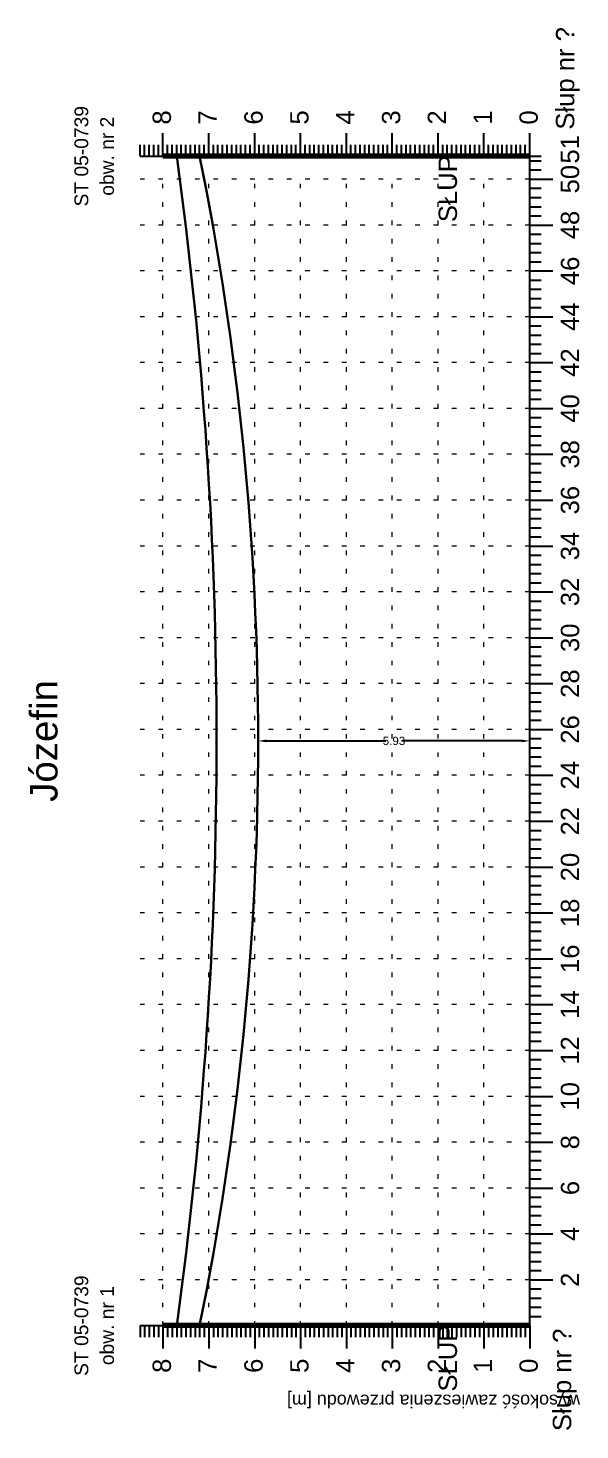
# Model space of a CAD drawing. Header units: inches. Extents: x -863 to 1426, y 1206 to 1480.
# Drawn here: x -476.28 to -464.24, y 1328.75 to 1359.32 of the extents above; entities that cross this region are included whole.
import ezdxf
from ezdxf.enums import TextEntityAlignment as Align

# ---------------------------------------------------------------- set-up
doc = ezdxf.new("R2010")
doc.units = ezdxf.units.IN
doc.header["$MEASUREMENT"] = 0
doc.linetypes.add('ACAD_ISO07W100', pattern=[3, 0, -3])
doc.layers.add('ramka', color=7, linetype='Continuous', plot=False)
doc.styles.get("Standard").update_dxf_attribs({"font": 'arial.ttf'})
doc.dimstyles.get("Standard").update_dxf_attribs({"dimtxt": 0.25, "dimasz": 0.18, "dimexe": 0.18, "dimexo": 0.0625, "dimgap": -0.09, "dimtad": 0, "dimtih": 1, "dimtoh": 1, "dimzin": 0, "dimdsep": 46, "dimtxsty": 'Standard', "dimcen": 0.09, "dimadec": 0, "dimazin": 0, "dimtfac": 1, "dimtofl": 0, "dimtmove": 0, "dimatfit": 3, "dimfxl": 1, "dimtolj": 1, "dimtzin": 0, "dimarcsym": 0})

# ---------------------------------------------------------------- blocks, each defined once
blk = doc.blocks.new('*D5')
at = {"color": 0, "lineweight": -2}
for p, q in [((-471.259, 1343.828), (-471.259, 1343.953)), ((-465.334, 1343.678), (-465.334, 1343.953)), ((-471.079, 1343.773), (-468.477, 1343.773)), ((-465.514, 1343.773), (-468.117, 1343.773))]:
    blk.add_line(p, q, dxfattribs=at)
at = {"color": 0}
for points in [[(-471.079, 1343.803), (-471.079, 1343.743), (-471.259, 1343.773)], [(-465.514, 1343.803), (-465.514, 1343.743), (-465.334, 1343.773)]]:
    blk.add_solid(points, dxfattribs=at)
at = {"layer": 'Defpoints', "color": 0}
for p in [(-471.259, 1343.765), (-465.334, 1343.773), (-465.334, 1343.615)]:
    blk.add_point(p, dxfattribs=at)
at = {"color": 0, "lineweight": 25, "insert": (-468.297, 1343.773), "char_height": 0.18, "attachment_point": 5}
blk.add_mtext('\\A1;5.93', dxfattribs=at)

msp = doc.modelspace()

# ---------------------------------------------------------------- linework, layer by layer
for p, q in [((-473.334, 1356.523), (-473.334, 1357.023)), ((-472.334, 1356.523), (-472.334, 1357.023)), ((-471.334, 1356.523), (-471.334, 1357.023)), ((-470.334, 1356.523), (-470.334, 1357.023)), ((-469.334, 1356.523), (-469.334, 1357.023)), ((-468.334, 1356.523), (-468.334, 1357.023)), ((-467.334, 1356.523), (-467.334, 1357.023)), ((-466.334, 1356.523), (-466.334, 1357.023)), ((-465.334, 1356.523), (-465.334, 1357.023)), ((-473.834, 1356.523), (-473.834, 1356.773)), ((-473.734, 1356.523), (-473.734, 1356.773)), ((-473.634, 1356.523), (-473.634, 1356.773)), ((-473.534, 1356.523), (-473.534, 1356.773)), ((-473.434, 1356.523), (-473.434, 1356.773)), ((-473.234, 1356.523), (-473.234, 1356.773)), ((-473.134, 1356.523), (-473.134, 1356.773)), ((-473.034, 1356.523), (-473.034, 1356.773)), ((-472.934, 1356.523), (-472.934, 1356.773)), ((-472.834, 1356.523), (-472.834, 1356.773)), ((-472.734, 1356.523), (-472.734, 1356.773)), ((-472.634, 1356.523), (-472.634, 1356.773)), ((-472.534, 1356.523), (-472.534, 1356.773)), ((-472.434, 1356.523), (-472.434, 1356.773)), ((-472.234, 1356.523), (-472.234, 1356.773)), ((-472.134, 1356.523), (-472.134, 1356.773)), ((-472.034, 1356.523), (-472.034, 1356.773)), ((-471.934, 1356.523), (-471.934, 1356.773)), ((-471.834, 1356.523), (-471.834, 1356.773)), ((-471.734, 1356.523), (-471.734, 1356.773)), ((-471.634, 1356.523), (-471.634, 1356.773)), ((-471.534, 1356.523), (-471.534, 1356.773)), ((-471.434, 1356.523), (-471.434, 1356.773)), ((-471.234, 1356.523), (-471.234, 1356.773)), ((-471.134, 1356.523), (-471.134, 1356.773)), ((-471.034, 1356.523), (-471.034, 1356.773)), ((-470.934, 1356.523), (-470.934, 1356.773)), ((-470.834, 1356.523), (-470.834, 1356.773)), ((-470.734, 1356.523), (-470.734, 1356.773)), ((-470.634, 1356.523), (-470.634, 1356.773)), ((-470.534, 1356.523), (-470.534, 1356.773)), ((-470.434, 1356.523), (-470.434, 1356.773)), ((-470.234, 1356.523), (-470.234, 1356.773)), ((-470.134, 1356.523), (-470.134, 1356.773)), ((-470.034, 1356.523), (-470.034, 1356.773)), ((-469.934, 1356.523), (-469.934, 1356.773)), ((-469.834, 1356.523), (-469.834, 1356.773)), ((-469.734, 1356.523), (-469.734, 1356.773)), ((-469.634, 1356.523), (-469.634, 1356.773)), ((-469.534, 1356.523), (-469.534, 1356.773)), ((-469.434, 1356.523), (-469.434, 1356.773)), ((-469.234, 1356.523), (-469.234, 1356.773)), ((-469.134, 1356.523), (-469.134, 1356.773)), ((-469.034, 1356.523), (-469.034, 1356.773)), ((-468.934, 1356.523), (-468.934, 1356.773)), ((-468.834, 1356.523), (-468.834, 1356.773)), ((-468.734, 1356.523), (-468.734, 1356.773)), ((-468.634, 1356.523), (-468.634, 1356.773)), ((-468.534, 1356.523), (-468.534, 1356.773)), ((-468.434, 1356.523), (-468.434, 1356.773)), ((-468.234, 1356.523), (-468.234, 1356.773)), ((-468.134, 1356.523), (-468.134, 1356.773)), ((-468.034, 1356.523), (-468.034, 1356.773)), ((-467.934, 1356.523), (-467.934, 1356.773)), ((-467.834, 1356.523), (-467.834, 1356.773)), ((-467.734, 1356.523), (-467.734, 1356.773)), ((-467.634, 1356.523), (-467.634, 1356.773)), ((-467.534, 1356.523), (-467.534, 1356.773)), ((-467.434, 1356.523), (-467.434, 1356.773)), ((-467.234, 1356.523), (-467.234, 1356.773)), ((-467.134, 1356.523), (-467.134, 1356.773)), ((-467.034, 1356.523), (-467.034, 1356.773)), ((-466.934, 1356.523), (-466.934, 1356.773)), ((-466.834, 1356.523), (-466.834, 1356.773)), ((-466.734, 1356.523), (-466.734, 1356.773)), ((-466.634, 1356.523), (-466.634, 1356.773)), ((-466.534, 1356.523), (-466.534, 1356.773)), ((-466.434, 1356.523), (-466.434, 1356.773)), ((-466.234, 1356.523), (-466.234, 1356.773)), ((-466.134, 1356.523), (-466.134, 1356.773)), ((-466.034, 1356.523), (-466.034, 1356.773)), ((-465.934, 1356.523), (-465.934, 1356.773)), ((-465.834, 1356.523), (-465.834, 1356.773)), ((-465.734, 1356.523), (-465.734, 1356.773)), ((-465.634, 1356.523), (-465.634, 1356.773)), ((-465.534, 1356.523), (-465.534, 1356.773)), ((-465.434, 1356.523), (-465.434, 1356.773)), ((-473.834, 1356.523), (-465.334, 1356.523)), ((-465.334, 1331.023), (-465.334, 1356.523)), ((-465.334, 1356.523), (-465.084, 1356.523)), ((-465.334, 1356.423), (-465.084, 1356.423)), ((-465.334, 1356.223), (-465.084, 1356.223)), ((-465.334, 1356.023), (-464.834, 1356.023)), ((-465.334, 1355.823), (-465.084, 1355.823)), ((-465.334, 1355.623), (-465.084, 1355.623)), ((-465.334, 1355.423), (-465.084, 1355.423)), ((-465.334, 1355.223), (-465.084, 1355.223)), ((-465.334, 1355.023), (-464.834, 1355.023)), ((-465.334, 1354.823), (-465.084, 1354.823)), ((-465.334, 1354.623), (-465.084, 1354.623)), ((-465.334, 1354.423), (-465.084, 1354.423)), ((-465.334, 1354.223), (-465.084, 1354.223)), ((-465.334, 1354.023), (-464.834, 1354.023)), ((-465.334, 1353.823), (-465.084, 1353.823)), ((-465.334, 1353.623), (-465.084, 1353.623)), ((-465.334, 1353.423), (-465.084, 1353.423)), ((-465.334, 1353.223), (-465.084, 1353.223)), ((-465.334, 1353.023), (-464.834, 1353.023)), ((-465.334, 1352.823), (-465.084, 1352.823)), ((-465.334, 1352.623), (-465.084, 1352.623)), ((-465.334, 1352.423), (-465.084, 1352.423)), ((-465.334, 1352.223), (-465.084, 1352.223)), ((-465.334, 1352.023), (-464.834, 1352.023)), ((-465.334, 1351.823), (-465.084, 1351.823)), ((-465.334, 1351.623), (-465.084, 1351.623)), ((-465.334, 1351.423), (-465.084, 1351.423)), ((-465.334, 1351.223), (-465.084, 1351.223)), ((-465.334, 1351.023), (-464.834, 1351.023)), ((-465.334, 1350.823), (-465.084, 1350.823)), ((-465.334, 1350.623), (-465.084, 1350.623)), ((-465.334, 1350.423), (-465.084, 1350.423)), ((-465.334, 1350.223), (-465.084, 1350.223)), ((-465.334, 1350.023), (-464.834, 1350.023)), ((-465.334, 1349.823), (-465.084, 1349.823)), ((-465.334, 1349.623), (-465.084, 1349.623)), ((-465.334, 1349.423), (-465.084, 1349.423)), ((-465.334, 1349.223), (-465.084, 1349.223)), ((-465.334, 1349.023), (-464.834, 1349.023)), ((-465.334, 1348.823), (-465.084, 1348.823)), ((-465.334, 1348.623), (-465.084, 1348.623)), ((-465.334, 1348.423), (-465.084, 1348.423)), ((-465.334, 1348.223), (-465.084, 1348.223)), ((-465.334, 1348.023), (-464.834, 1348.023)), ((-465.334, 1347.823), (-465.084, 1347.823)), ((-465.334, 1347.623), (-465.084, 1347.623)), ((-465.334, 1347.423), (-465.084, 1347.423)), ((-465.334, 1347.223), (-465.084, 1347.223)), ((-465.334, 1347.023), (-464.834, 1347.023)), ((-465.334, 1346.823), (-465.084, 1346.823)), ((-465.334, 1346.623), (-465.084, 1346.623)), ((-465.334, 1346.423), (-465.084, 1346.423)), ((-465.334, 1346.223), (-465.084, 1346.223)), ((-465.334, 1346.023), (-464.834, 1346.023)), ((-465.334, 1345.823), (-465.084, 1345.823)), ((-465.334, 1345.623), (-465.084, 1345.623)), ((-465.334, 1345.423), (-465.084, 1345.423)), ((-465.334, 1345.223), (-465.084, 1345.223)), ((-465.334, 1345.023), (-464.834, 1345.023)), ((-465.334, 1344.823), (-465.084, 1344.823)), ((-465.334, 1344.623), (-465.084, 1344.623)), ((-465.334, 1344.423), (-465.084, 1344.423)), ((-465.334, 1344.223), (-465.084, 1344.223)), ((-465.334, 1344.023), (-464.834, 1344.023)), ((-465.334, 1343.823), (-465.084, 1343.823)), ((-465.334, 1343.623), (-465.084, 1343.623)), ((-465.334, 1343.423), (-465.084, 1343.423)), ((-465.334, 1343.223), (-465.084, 1343.223)), ((-465.334, 1343.023), (-464.834, 1343.023)), ((-465.334, 1342.823), (-465.084, 1342.823)), ((-465.334, 1342.623), (-465.084, 1342.623)), ((-465.334, 1342.423), (-465.084, 1342.423)), ((-465.334, 1342.223), (-465.084, 1342.223)), ((-465.334, 1342.023), (-464.834, 1342.023)), ((-465.334, 1341.823), (-465.084, 1341.823)), ((-465.334, 1341.623), (-465.084, 1341.623)), ((-465.334, 1341.423), (-465.084, 1341.423)), ((-465.334, 1341.223), (-465.084, 1341.223)), ((-465.334, 1341.023), (-464.834, 1341.023)), ((-465.334, 1340.823), (-465.084, 1340.823)), ((-465.334, 1340.623), (-465.084, 1340.623)), ((-465.334, 1340.423), (-465.084, 1340.423)), ((-465.334, 1340.223), (-465.084, 1340.223)), ((-465.334, 1340.023), (-464.834, 1340.023)), ((-465.334, 1339.823), (-465.084, 1339.823)), ((-465.334, 1339.623), (-465.084, 1339.623)), ((-465.334, 1339.423), (-465.084, 1339.423)), ((-465.334, 1339.223), (-465.084, 1339.223)), ((-465.334, 1339.023), (-464.834, 1339.023)), ((-465.334, 1338.823), (-465.084, 1338.823)), ((-465.334, 1338.623), (-465.084, 1338.623)), ((-465.334, 1338.423), (-465.084, 1338.423)), ((-465.334, 1338.223), (-465.084, 1338.223)), ((-465.334, 1338.023), (-464.834, 1338.023)), ((-465.334, 1337.823), (-465.084, 1337.823)), ((-465.334, 1337.623), (-465.084, 1337.623)), ((-465.334, 1337.423), (-465.084, 1337.423)), ((-465.334, 1337.223), (-465.084, 1337.223)), ((-465.334, 1337.023), (-464.834, 1337.023)), ((-465.334, 1336.823), (-465.084, 1336.823)), ((-465.334, 1336.623), (-465.084, 1336.623)), ((-465.334, 1336.423), (-465.084, 1336.423)), ((-465.334, 1336.223), (-465.084, 1336.223)), ((-465.334, 1336.023), (-464.834, 1336.023)), ((-465.334, 1335.823), (-465.084, 1335.823)), ((-465.334, 1335.623), (-465.084, 1335.623)), ((-465.334, 1335.423), (-465.084, 1335.423)), ((-465.334, 1335.223), (-465.084, 1335.223)), ((-465.334, 1335.023), (-464.834, 1335.023)), ((-465.334, 1334.823), (-465.084, 1334.823)), ((-465.334, 1334.623), (-465.084, 1334.623)), ((-465.334, 1334.423), (-465.084, 1334.423)), ((-465.334, 1334.223), (-465.084, 1334.223)), ((-465.334, 1334.023), (-464.834, 1334.023)), ((-465.334, 1333.823), (-465.084, 1333.823)), ((-465.334, 1333.623), (-465.084, 1333.623)), ((-465.334, 1333.423), (-465.084, 1333.423)), ((-465.334, 1333.223), (-465.084, 1333.223)), ((-465.334, 1333.023), (-464.834, 1333.023)), ((-465.334, 1332.823), (-465.084, 1332.823)), ((-465.334, 1332.623), (-465.084, 1332.623)), ((-465.334, 1332.423), (-465.084, 1332.423)), ((-465.334, 1332.223), (-465.084, 1332.223)), ((-465.334, 1332.023), (-464.834, 1332.023)), ((-465.334, 1331.823), (-465.084, 1331.823)), ((-465.334, 1331.623), (-465.084, 1331.623)), ((-465.334, 1331.423), (-465.084, 1331.423)), ((-465.334, 1331.223), (-465.084, 1331.223)), ((-473.834, 1331.023), (-465.334, 1331.023)), ((-473.834, 1331.023), (-473.834, 1330.773)), ((-473.734, 1331.023), (-473.734, 1330.773)), ((-473.634, 1331.023), (-473.634, 1330.773)), ((-473.534, 1331.023), (-473.534, 1330.773)), ((-473.434, 1331.023), (-473.434, 1330.773)), ((-473.334, 1331.023), (-473.334, 1330.523)), ((-473.234, 1331.023), (-473.234, 1330.773)), ((-473.134, 1331.023), (-473.134, 1330.773)), ((-473.034, 1331.023), (-473.034, 1330.773)), ((-472.934, 1331.023), (-472.934, 1330.773)), ((-472.834, 1331.023), (-472.834, 1330.773)), ((-472.734, 1331.023), (-472.734, 1330.773)), ((-472.634, 1331.023), (-472.634, 1330.773)), ((-472.534, 1331.023), (-472.534, 1330.773)), ((-472.434, 1331.023), (-472.434, 1330.773)), ((-472.334, 1331.023), (-472.334, 1330.523)), ((-472.234, 1331.023), (-472.234, 1330.773)), ((-472.134, 1331.023), (-472.134, 1330.773)), ((-472.034, 1331.023), (-472.034, 1330.773)), ((-471.934, 1331.023), (-471.934, 1330.773)), ((-471.834, 1331.023), (-471.834, 1330.773)), ((-471.734, 1331.023), (-471.734, 1330.773)), ((-471.634, 1331.023), (-471.634, 1330.773)), ((-471.534, 1331.023), (-471.534, 1330.773)), ((-471.434, 1331.023), (-471.434, 1330.773)), ((-471.334, 1331.023), (-471.334, 1330.523)), ((-471.234, 1331.023), (-471.234, 1330.773)), ((-471.134, 1331.023), (-471.134, 1330.773)), ((-471.034, 1331.023), (-471.034, 1330.773)), ((-470.934, 1331.023), (-470.934, 1330.773)), ((-470.834, 1331.023), (-470.834, 1330.773)), ((-470.734, 1331.023), (-470.734, 1330.773)), ((-470.634, 1331.023), (-470.634, 1330.773)), ((-470.534, 1331.023), (-470.534, 1330.773)), ((-470.434, 1331.023), (-470.434, 1330.773)), ((-470.334, 1331.023), (-470.334, 1330.523)), ((-470.234, 1331.023), (-470.234, 1330.773)), ((-470.134, 1331.023), (-470.134, 1330.773)), ((-470.034, 1331.023), (-470.034, 1330.773)), ((-469.934, 1331.023), (-469.934, 1330.773)), ((-469.834, 1331.023), (-469.834, 1330.773)), ((-469.734, 1331.023), (-469.734, 1330.773)), ((-469.634, 1331.023), (-469.634, 1330.773)), ((-469.534, 1331.023), (-469.534, 1330.773)), ((-469.434, 1331.023), (-469.434, 1330.773)), ((-469.334, 1331.023), (-469.334, 1330.523)), ((-469.234, 1331.023), (-469.234, 1330.773)), ((-469.134, 1331.023), (-469.134, 1330.773)), ((-469.034, 1331.023), (-469.034, 1330.773)), ((-468.934, 1331.023), (-468.934, 1330.773)), ((-468.834, 1331.023), (-468.834, 1330.773)), ((-468.734, 1331.023), (-468.734, 1330.773)), ((-468.634, 1331.023), (-468.634, 1330.773)), ((-468.534, 1331.023), (-468.534, 1330.773)), ((-468.434, 1331.023), (-468.434, 1330.773)), ((-468.334, 1331.023), (-468.334, 1330.523)), ((-468.234, 1331.023), (-468.234, 1330.773)), ((-468.134, 1331.023), (-468.134, 1330.773)), ((-468.034, 1331.023), (-468.034, 1330.773)), ((-467.934, 1331.023), (-467.934, 1330.773)), ((-467.834, 1331.023), (-467.834, 1330.773)), ((-467.734, 1331.023), (-467.734, 1330.773)), ((-467.634, 1331.023), (-467.634, 1330.773)), ((-467.534, 1331.023), (-467.534, 1330.773)), ((-467.434, 1331.023), (-467.434, 1330.773)), ((-467.334, 1331.023), (-467.334, 1330.523)), ((-467.234, 1331.023), (-467.234, 1330.773)), ((-467.134, 1331.023), (-467.134, 1330.773)), ((-467.034, 1331.023), (-467.034, 1330.773)), ((-466.934, 1331.023), (-466.934, 1330.773)), ((-466.834, 1331.023), (-466.834, 1330.773)), ((-466.734, 1331.023), (-466.734, 1330.773)), ((-466.634, 1331.023), (-466.634, 1330.773)), ((-466.534, 1331.023), (-466.534, 1330.773)), ((-466.434, 1331.023), (-466.434, 1330.773)), ((-466.334, 1331.023), (-466.334, 1330.523)), ((-466.234, 1331.023), (-466.234, 1330.773)), ((-466.134, 1331.023), (-466.134, 1330.773)), ((-466.034, 1331.023), (-466.034, 1330.773)), ((-465.934, 1331.023), (-465.934, 1330.773)), ((-465.834, 1331.023), (-465.834, 1330.773)), ((-465.734, 1331.023), (-465.734, 1330.773)), ((-465.634, 1331.023), (-465.634, 1330.773)), ((-465.534, 1331.023), (-465.534, 1330.773)), ((-465.434, 1331.023), (-465.434, 1330.773)), ((-465.334, 1331.023), (-465.334, 1330.523))]:
    msp.add_line(p, q)
at = {"linetype": 'ACAD_ISO07W100', "lineweight": 15, "ltscale": 0.1}
for p, q in [((-465.334, 1356.523), (-473.834, 1356.523)), ((-465.334, 1356.023), (-473.834, 1356.023)), ((-473.334, 1331.023), (-473.334, 1356.023)), ((-472.334, 1331.023), (-472.334, 1356.023)), ((-471.334, 1331.023), (-471.334, 1356.023)), ((-470.334, 1331.023), (-470.334, 1356.023)), ((-469.334, 1331.023), (-469.334, 1356.023)), ((-468.334, 1331.023), (-468.334, 1356.023)), ((-467.334, 1331.023), (-467.334, 1356.023)), ((-466.334, 1331.023), (-466.334, 1356.023)), ((-465.334, 1331.023), (-465.334, 1356.023)), ((-465.334, 1355.023), (-473.834, 1355.023)), ((-465.334, 1354.023), (-473.834, 1354.023)), ((-465.334, 1353.023), (-473.834, 1353.023)), ((-465.334, 1352.023), (-473.834, 1352.023)), ((-465.334, 1351.023), (-473.834, 1351.023)), ((-465.334, 1350.023), (-473.834, 1350.023)), ((-465.334, 1349.023), (-473.834, 1349.023)), ((-465.334, 1348.023), (-473.834, 1348.023)), ((-465.334, 1347.023), (-473.834, 1347.023)), ((-465.334, 1346.023), (-473.834, 1346.023)), ((-465.334, 1345.023), (-473.834, 1345.023)), ((-465.334, 1344.023), (-473.834, 1344.023)), ((-465.334, 1343.023), (-473.834, 1343.023)), ((-465.334, 1342.023), (-473.834, 1342.023)), ((-465.334, 1341.023), (-473.834, 1341.023)), ((-465.334, 1340.023), (-473.834, 1340.023)), ((-465.334, 1339.023), (-473.834, 1339.023)), ((-465.334, 1338.023), (-473.834, 1338.023)), ((-465.334, 1337.023), (-473.834, 1337.023)), ((-465.334, 1336.023), (-473.834, 1336.023)), ((-465.334, 1335.023), (-473.834, 1335.023)), ((-465.334, 1334.023), (-473.834, 1334.023)), ((-465.334, 1333.023), (-473.834, 1333.023)), ((-465.334, 1332.023), (-473.834, 1332.023))]:
    msp.add_line(p, q, dxfattribs=at)
at = {"lineweight": 100}
for p, q in [((-465.334, 1356.523), (-473.334, 1356.523)), ((-465.334, 1331.023), (-473.334, 1331.023))]:
    msp.add_line(p, q, dxfattribs=at)
at = {"lineweight": 30}
msp.add_arc((-566.026, 1343.773), 93.862, 352.19291, 7.80709, dxfattribs=at)
at = {"color": 3, "lineweight": 30}
msp.add_arc((-535.647, 1343.773), 64.388, 348.57881, 11.42119, dxfattribs=at)
at = {"layer": 'ramka'}
msp.add_line((-465.334, 1331.023), (-465.334, 1343.773), dxfattribs=at)

# ---------------------------------------------------------------- texts
for s, p in [('Słup nr ?', (-464.365, 1357.103)), ('8', (-473.16, 1357.213)), ('7', (-472.16, 1357.213)), ('6', (-471.16, 1357.213)), ('5', (-470.16, 1357.213)), ('4', (-469.16, 1357.213)), ('3', (-468.16, 1357.213)), ('2', (-467.16, 1357.213)), ('1', (-466.16, 1357.213)), ('0', (-465.16, 1357.213)), ('Słup nr ?', (-464.432, 1328.723))]:
    msp.add_text(s, height=0.4, rotation=90).set_placement(p)
for s, height, p in [('ST 05-0739', 0.3, (-474.964, 1356.523)), ('obw. nr 2', 0.3, (-474.404, 1356.523)), ('51', 0.4, (-464.258, 1356.673)), ('50', 0.4, (-464.258, 1356.023)), ('48', 0.4, (-464.258, 1355.023)), ('46', 0.4, (-464.258, 1354.023)), ('44', 0.4, (-464.258, 1353.023)), ('42', 0.4, (-464.258, 1352.023)), ('40', 0.4, (-464.258, 1351.023)), ('38', 0.4, (-464.258, 1350.023)), ('36', 0.4, (-464.258, 1349.023)), ('34', 0.4, (-464.258, 1348.023)), ('32', 0.4, (-464.258, 1347.023)), ('30', 0.4, (-464.258, 1346.023)), ('28', 0.4, (-464.258, 1345.023)), ('Józefin', 0.6, (-475.634, 1343.773)), ('26', 0.4, (-464.258, 1344.023)), ('24', 0.4, (-464.258, 1343.023)), ('22', 0.4, (-464.258, 1342.023)), ('20', 0.4, (-464.258, 1341.023)), ('18', 0.4, (-464.258, 1340.023)), ('16', 0.4, (-464.258, 1339.023)), ('14', 0.4, (-464.258, 1338.023)), ('12', 0.4, (-464.258, 1337.023)), ('10', 0.4, (-464.258, 1336.023)), ('8', 0.4, (-464.258, 1335.023)), ('6', 0.4, (-464.258, 1334.023)), ('4', 0.4, (-464.258, 1333.023)), ('ST 05-0739', 0.3, (-474.964, 1331.023)), ('2', 0.4, (-464.258, 1332.023)), ('obw. nr 1', 0.3, (-474.404, 1331.023))]:
    msp.add_text(s, height=height, rotation=90).set_placement(p, align=Align.CENTER)
for s, p in [('8', (-473.16, 1330.303)), ('7', (-472.16, 1330.303)), ('6', (-471.16, 1330.303)), ('5', (-470.16, 1330.303)), ('4', (-469.16, 1330.303)), ('3', (-468.16, 1330.303)), ('2', (-467.16, 1330.303)), ('1', (-466.16, 1330.303)), ('0', (-465.16, 1330.303))]:
    msp.add_text(s, height=0.4, rotation=90).set_placement(p, align=Align.RIGHT)
at = {"attachment_point": 5}
for s, insert, char_height, width, rotation in [('SŁUP', (-467.12, 1355.815), 0.4, 1.537, 90), ('SŁUP', (-467.12, 1330.315), 0.4, 1.537, 90), ('wysokość zawieszenia przewodu [m]', (-467.436, 1329.42), 0.28, 9.28, 180)]:
    msp.add_mtext(s, dxfattribs=dict(at, insert=insert, char_height=char_height, width=width, rotation=rotation))

# ---------------------------------------------------------------- dimensions: what is measured, and where the dimension line sits
at = {"lineweight": 25}
dim = msp.add_linear_dim(base=(-465.334, 1343.773), p1=(-471.259, 1343.765), p2=(-465.334, 1343.615), angle=180, text='5.93', dimstyle='Standard', dxfattribs=at)
dim.commit()
dim.dimension.update_dxf_attribs({"geometry": '*D5', "text_midpoint": (-468.297, 1343.773)})

doc.saveas('drawing.dxf')
